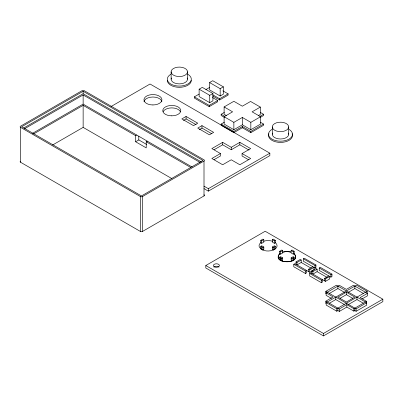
<?xml version="1.0" encoding="UTF-8"?>
<svg xmlns="http://www.w3.org/2000/svg" width="403" height="403" viewBox="0 0 403 403"><rect width="100%" height="100%" fill="white"/><g stroke="black" fill="none" stroke-linecap="round" stroke-linejoin="round"><path stroke-width="0.6" d="M279.662 253.694L280.543 254.202L282.664 252.978L282.664 250.53L281.773 250.016L279.662 251.245L279.662 253.694C271.385 264.348 302.331 264.444 294.15 253.689L293.263 254.202L291.142 252.978L291.142 250.53L292.019 250.021L294.15 251.24L294.15 253.689M292.034 258.388L294.14 257.174L293.263 256.651L291.142 257.875L291.142 260.323L292.034 260.837L292.034 258.388L291.142 257.875M275.486 242.717L274.423 243.326L272.307 242.102L272.307 239.654L273.224 239.125L275.345 240.349L275.345 242.797L275.854 243.18A8.997 5.194 0 0 1 275.854 248.374C271.295 252.041 262.988 252.127 259.376 247.12A8.997 5.194 0 0 1 260.273 243.18L260.781 242.797L260.781 240.349L262.902 239.125L263.824 239.654L263.824 242.102L261.703 243.326L260.64 242.717M272.307 246.999L273.224 247.533L275.345 246.309L274.423 245.775L272.307 246.999L272.307 249.447L273.365 250.061L275.486 248.837L275.345 246.309M279.868 253.487C270.589 264.046 302.124 264.892 294.402 253.835M325.8 293.797L325.8 291.349L336.424 285.213L366.685 302.729L366.685 305.177L356.096 311.292L354.862 310.577L353.879 311.146L346.832 307.076L339.336 311.408L337.9 310.577L336.792 311.217L326.198 305.101L326.198 302.653L356.519 285.138L367.173 291.288L367.173 293.737M83.139 91.264L21.651 126.769L141.453 195.934L202.941 160.434L83.139 91.264L83.139 93.713L201.309 161.941M23.827 127.958L83.139 93.713M24.316 128.905L83.139 94.942L200.276 162.565M32.487 133.368L83.139 104.12L192.171 167.069M33.525 133.992L83.139 105.344L135.62 135.645L136.682 135.03M110.86 106.634L150.042 84.015L269.844 153.18L269.844 155.629L208.351 191.133L203.994 188.614M52.607 145.009L83.139 127.383L171.99 178.68M209.57 82.55L212.749 80.716L223.353 86.836L223.353 94.181L220.169 96.015L209.57 89.894L209.57 82.55L220.169 88.67L223.353 86.836M199.127 89.199L202.306 87.365L212.91 93.486L212.91 100.831L209.731 102.664L199.127 96.544L199.127 89.199L209.731 95.32L212.91 93.486M205.857 89.592L209.57 87.446M212.381 97.466L217.68 100.523L217.68 101.747L209.197 106.644L194.357 98.075L194.357 96.851L199.127 94.095M135.62 135.645L135.62 141.765L138.798 139.927L146.752 144.521M186.09 116.457L181.849 118.905L193.511 125.635L197.752 123.187L186.09 116.457L186.09 118.905L196.16 124.718M212.749 94.791L219.64 98.77L228.123 93.874L228.123 95.098L219.64 99.994L212.749 96.015M135.62 141.765L146.224 147.886L146.224 141.765L147.281 141.151M194.357 96.851L209.197 105.42L217.68 100.523M183.436 120.432L186.09 118.905M226.763 115.802L224.113 114.276L224.113 106.926L233.866 101.299L242.349 106.196L250.57 101.45L260.323 107.082L260.323 114.427L258.268 115.611M224.325 117.333L221.146 115.5L221.146 114.276L224.325 112.437M201.989 125.635L197.752 128.083L209.414 134.819L213.65 132.37L201.989 125.635L201.989 128.083L211.535 133.595M199.339 129.615L201.989 128.083M260.323 107.082L252.102 111.827L260.585 116.724L260.585 124.069L250.832 129.701L242.349 124.804L233.866 129.701L224.113 124.069L224.113 116.724L232.596 111.827L224.113 106.926M233.337 132.33L221.146 125.293L221.146 124.069L224.325 122.23M224.113 116.724L233.866 122.351L242.349 117.454L250.832 122.351L260.585 116.724M233.866 131.413L242.349 126.517L250.832 131.413L263.552 124.069L263.552 125.293L250.832 132.637L242.349 127.741L233.866 132.637L233.866 131.413L221.146 124.069M259.844 116.417L263.552 114.276L263.552 115.5L260.373 117.333M248.505 159.714L242.067 155.996L242.067 153.548L250.656 148.591L239.84 142.345L231.251 147.307L222.663 142.345L211.852 148.591L220.436 153.548L220.436 155.996L213.998 159.714M214.013 149.79L222.663 144.793L231.251 149.755L239.84 144.793L249.034 150.102M20.588 127.378L140.39 196.548A1.501 0.866 0 0 0 142.511 196.548L204.004 161.044A1.501 0.866 0 0 0 204.004 159.82L84.202 90.655A1.501 0.866 0 0 0 82.081 90.655L20.588 126.154A1.501 0.866 0 0 0 20.588 127.378L20.588 162.268L140.39 231.438A1.501 0.866 0 0 0 142.511 231.438L204.004 195.934L204.004 161.044M220.436 153.548L211.852 158.505L222.663 164.751L231.251 159.79L239.84 164.751L250.656 158.505L242.067 153.548M203.994 186.166L208.351 188.68L269.844 153.18M205.797 265.527L265.169 231.251L382.85 299.192L382.85 301.64L323.478 335.921L205.797 267.975L205.797 265.527L323.478 333.467L382.85 299.192M260.781 240.349L261.703 240.878L263.824 239.654M260.781 246.309L261.703 245.775L263.824 246.999L263.824 249.447L262.761 250.061L260.64 248.837L260.781 246.309L262.902 247.533L263.824 246.999M272.307 239.654L274.423 240.878L275.345 240.349M279.662 251.245L280.543 251.754L282.664 250.53M279.652 259.613L279.652 257.164L280.543 256.651L282.664 257.875L282.664 260.323L281.783 260.832L281.783 258.383L282.664 257.875M291.142 250.53L293.263 251.754L294.15 251.24M280.543 260.323L280.614 257.834L279.652 257.164M296.004 264.353L296.004 261.905L300.245 259.456L301.217 260.021L301.217 262.469L311.287 268.282M293.792 264.303L305.454 271.038L306.517 270.423L306.517 272.871L305.454 273.486L293.792 266.751L293.792 264.303L294.855 263.693L309.776 272.307L313.489 270.161M296.004 261.905L296.976 262.469L301.217 260.021M303.338 258.797L304.28 258.247L315.942 264.983L315.942 267.431L315 267.975L303.338 261.245L303.338 258.797L315 265.527L315.942 264.983M301.217 262.469L296.976 264.917L296.976 262.469M308.638 271.647L308.638 269.199L312.879 266.751M308.638 269.199L309.776 269.859L314.018 267.411L314.018 269.859M311.67 273.4L311.67 270.952L315.912 268.504L317.116 269.199L317.116 271.647L327.191 277.46M309.695 273.486L321.357 280.216L322.42 279.606L322.42 282.055L321.357 282.664L309.695 275.934L309.695 273.486L310.758 272.871L325.463 281.365L329.704 278.916L329.704 276.468L325.463 278.916L324.541 278.382L324.541 280.831M311.67 270.952L312.879 271.647L317.116 269.199M319.236 267.975L320.299 267.365L331.961 274.095L331.961 276.544L330.898 277.158L319.236 270.423L319.236 267.975L330.898 274.71L331.961 274.095M317.116 271.647L312.879 274.095L312.879 271.647M324.541 278.382L328.783 275.934M331.528 298.447L326.133 295.334L326.133 292.885L339.286 285.294L346.358 289.374L353.451 285.279L367.465 293.374L367.465 295.822L362.211 298.855M329.417 293.439L337.9 288.543L344.787 292.523M325.815 303.61L325.815 301.162L333.145 296.93L326.133 292.885M346.379 292.215L337.9 297.112L346.379 302.008L354.862 297.112L346.379 292.215L346.379 294.664L352.741 298.336M329.417 303.232L335.78 299.56L344.258 304.456M347.97 292.523L354.862 288.543L363.345 293.439M340.016 298.336L346.379 294.664M326.198 302.653L336.792 308.769L365.461 292.215M365.516 292.246L367.173 291.288M325.815 301.162L339.336 308.96L346.832 304.628L353.879 308.698L366.584 301.363L366.584 303.812M367.465 293.374L360.106 297.621L366.584 301.363M348.499 304.456L356.982 299.56L363.345 303.232M325.8 291.349L356.096 308.844L366.685 302.729M282.548 252.177L286.422 251.492L290.956 252.046L286.901 251.457L282.402 252.152M280.614 257.834L281.783 258.383M222.819 90.816L228.123 93.874M260.373 112.437L263.552 114.276M260.373 122.23L263.552 124.069M221.146 114.276L224.859 116.417M146.224 141.765L190.584 167.376M293.263 260.323L293.193 257.834M356.982 297.112L356.982 299.56M356.096 308.844L356.096 311.292M354.862 286.095L354.862 288.543M354.862 308.129L354.862 310.577M353.879 308.698L353.879 311.146M346.832 304.628L346.832 307.076M339.336 308.96L339.336 311.408M337.9 286.095L337.9 288.543M337.9 308.129L337.9 310.577M336.792 308.769L336.792 311.217M335.78 297.112L335.78 299.56M330.898 274.71L330.898 277.158M325.463 278.916L325.463 281.365M323.478 333.467L323.478 335.921M321.357 280.216L321.357 282.664M315 265.527L315 267.975M309.776 269.859L309.776 272.307M305.454 271.038L305.454 273.486M294.14 257.174L294.14 259.623M293.56 257.653L293.56 260.101M293.263 251.754L293.263 254.202M288.704 126.915A8.196 4.73 0 0 1 276.408 131.015A8.196 4.73 0 0 1 276.408 122.819A8.196 4.73 0 0 1 288.704 126.915L288.704 134.259M280.926 258.046L280.926 260.494M280.543 251.754L280.543 254.202M274.423 240.878L274.423 243.326M274.423 246.999L274.423 249.447M273.224 247.533L273.224 249.981M272.312 126.915L272.312 134.259M262.902 247.533L262.902 249.981M261.703 240.878L261.703 243.326M261.703 246.999L261.703 249.447M250.832 122.351L250.832 129.701M250.832 131.413L250.832 132.637M242.349 117.454L242.349 124.804M242.349 126.517L242.349 127.741M239.84 142.345L239.84 144.793M233.866 122.351L233.866 129.701M231.251 147.307L231.251 149.755M222.663 142.345L222.663 144.793M220.169 88.67L220.169 96.015M219.64 98.77L219.64 99.994M209.731 95.32L209.731 102.664M209.197 105.42L209.197 106.644M208.351 188.68L208.351 191.133M187.516 71.815A8.196 4.73 0 0 1 175.219 75.915A8.196 4.73 0 0 1 175.219 67.714A8.196 4.73 0 0 1 187.516 71.815L187.516 79.159M171.119 71.815L171.119 79.159M142.511 196.548L142.511 231.438M140.39 196.548L140.39 231.438M138.798 136.254L138.798 139.927M83.139 94.942L83.139 104.12M83.139 105.344L83.139 127.383M213.802 267.108A2.997 1.733 0 0 1 218.995 267.108M263.567 241.276A8.997 5.194 0 0 1 272.564 241.276M163.084 111.742A8.997 5.194 0 0 1 171.774 107.893A8.997 5.194 0 0 1 180.463 111.742M143.977 101.763A8.997 5.194 0 0 1 152.939 97.017A8.997 5.194 0 0 1 161.9 101.763M204.004 194.709A1.501 0.866 0 0 1 204.004 195.934M20.588 162.268A1.501 0.866 0 0 1 20.352 161.225M191.314 80.383A11.994 6.927 0 0 1 179.315 87.31A11.994 6.927 0 0 1 167.321 80.383M187.798 74.263A11.994 6.927 0 0 1 187.798 84.056A11.994 6.927 0 0 1 170.837 84.056A11.994 6.927 0 0 1 170.837 74.263M187.234 77.935A8.196 4.73 0 0 1 179.315 83.895A8.196 4.73 0 0 1 171.401 77.935M292.094 133.695A11.994 6.927 0 0 1 280.508 142.41A11.994 6.927 0 0 1 268.922 133.695M288.986 129.363A11.994 6.927 0 0 1 288.986 139.156A11.994 6.927 0 0 1 272.025 139.156A11.994 6.927 0 0 1 272.025 129.363M288.427 133.035A8.196 4.73 0 0 1 280.508 138.995A8.196 4.73 0 0 1 272.589 133.035M152.939 104.956L150.606 104.78A8.997 5.194 0 0 1 145.145 102.362L144.249 101.108A8.997 5.194 0 0 1 151.372 94.65A8.997 5.194 0 0 1 161.9 99.309A8.997 5.194 0 0 1 152.939 104.956M171.774 115.832L169.446 115.656A8.997 5.194 0 0 1 163.084 111.984L162.777 110.639A8.997 5.194 0 0 1 171.774 105.445A8.997 5.194 0 0 1 180.771 110.639A8.997 5.194 0 0 1 171.774 115.832M214.9 267.028A2.997 1.733 0 0 0 219.398 265.527A2.997 1.733 0 0 0 214.9 264.025A2.997 1.733 0 0 0 214.9 267.028"/></g></svg>
